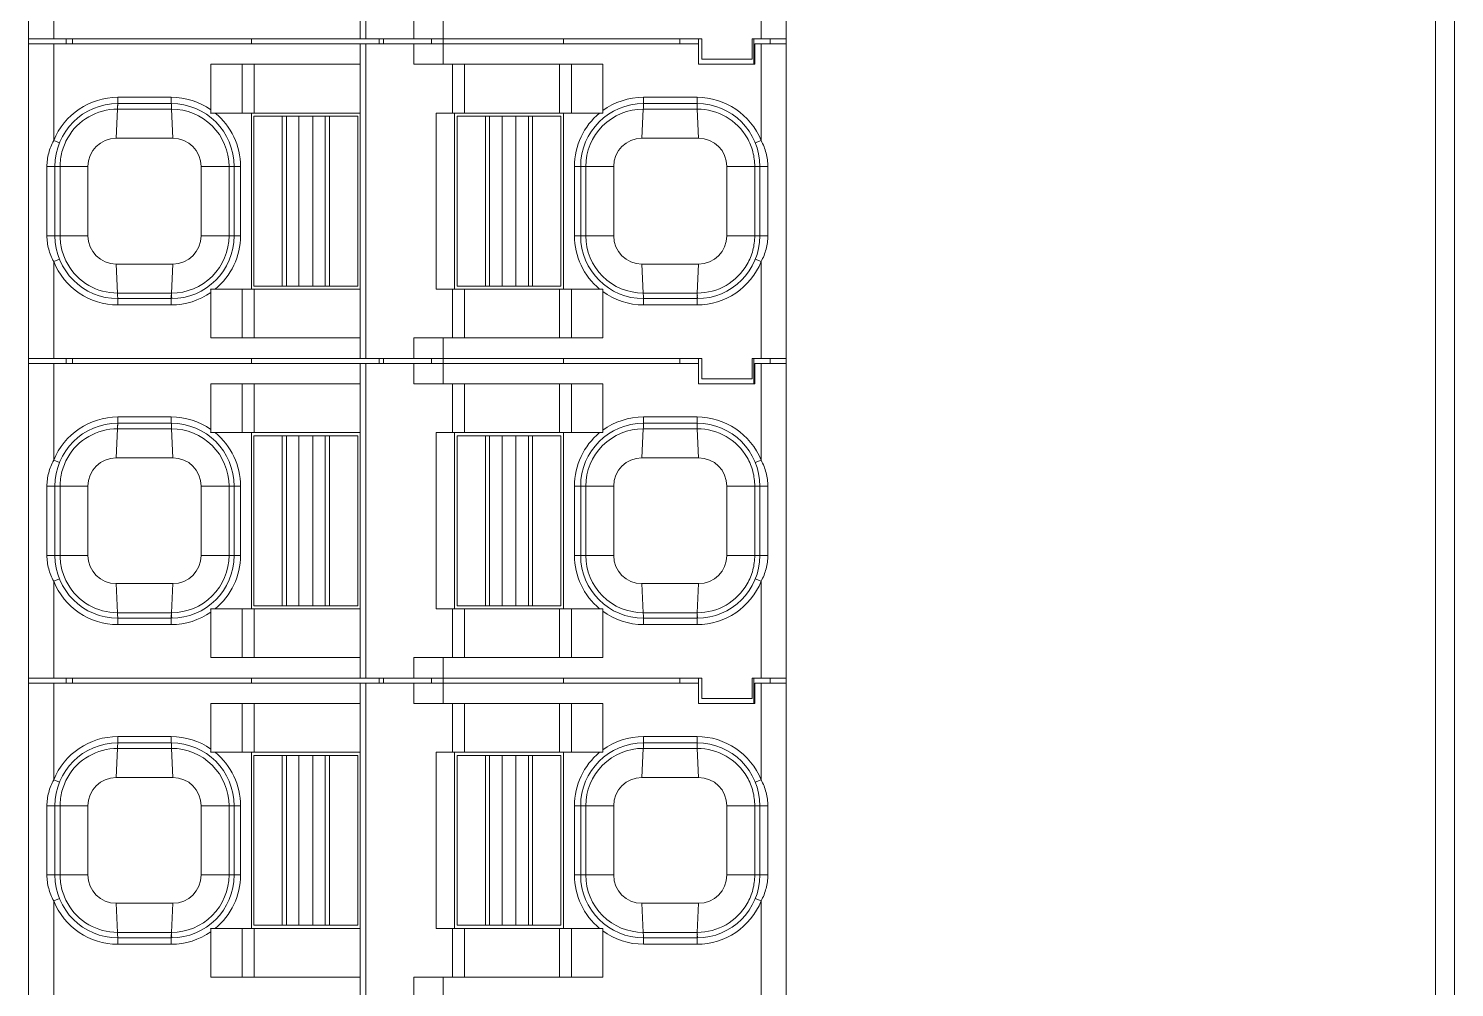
# Model space of a CAD drawing. Header units: millimetres. Extents: x 0 to 1371, y 0 to 812.
# Drawn here: x 145.52 to 168.19, y 671.57 to 686.81 of the extents above; entities that cross this region are included whole.
import ezdxf

# ---------------------------------------------------------------- set-up
doc = ezdxf.new("R2010")
doc.units = ezdxf.units.MM
doc.layers.add('7_ALL_FEATURES', color=7, linetype='Continuous')

msp = doc.modelspace()

# ---------------------------------------------------------------- linework, layer by layer
at = {"layer": '7_ALL_FEATURES', "color": 18, "linetype": 'Continuous', "lineweight": 0, "true_color": 0x000000}
for p, q in [((167.89443, 655.25739), (167.89443, 713.83414)), ((168.19443, 655.25739), (168.19443, 713.97376)), ((145.51943, 665.75017), (145.51943, 712.55017)), ((157.56943, 665.75017), (157.56943, 712.55017)), ((150.79443, 686.65017), (150.79443, 691.65017)), ((150.88489, 686.65017), (150.88489, 691.65017)), ((145.91943, 686.65017), (145.91943, 688.18834)), ((157.16943, 686.65017), (157.16943, 688.18834)), ((151.6453, 686.97517), (151.6453, 686.65017)), ((152.11514, 686.24517), (152.11514, 686.97517)), ((145.51943, 686.65017), (156.22443, 686.65017)), ((146.11943, 686.57017), (146.11943, 686.65017)), ((146.21943, 686.57017), (146.21943, 686.65017)), ((149.06443, 686.57017), (149.06443, 686.65017)), ((151.09443, 686.57017), (151.09443, 686.65017)), ((151.16679, 686.57017), (151.16679, 686.65017)), ((151.92721, 686.57017), (151.92721, 686.65017)), ((154.02443, 686.57017), (154.02443, 686.65017)), ((155.87443, 686.65017), (155.87443, 686.57017)), ((156.17443, 686.24517), (156.17443, 686.65017)), ((156.22443, 686.32517), (156.22443, 686.65017)), ((157.02443, 686.65017), (157.56943, 686.65017)), ((157.02443, 686.32517), (157.02443, 686.65017)), ((157.05443, 686.65017), (157.05443, 686.24517)), ((157.31423, 686.57017), (157.31423, 686.65017)), ((156.17443, 686.57017), (145.51943, 686.57017)), ((145.91943, 685.03199), (145.91943, 686.57017)), ((150.79443, 681.57017), (150.79443, 686.57017)), ((150.88489, 681.57017), (150.88489, 686.57017)), ((151.6453, 686.24517), (151.6453, 686.57017)), ((157.56943, 686.57017), (157.06943, 686.57017)), ((157.06943, 686.24517), (157.06943, 686.57017)), ((157.16942, 685.03201), (157.16942, 686.57017)), ((150.79443, 686.24517), (148.41943, 686.24517)), ((148.41944, 685.52179), (148.41943, 686.24517)), ((148.91748, 685.47017), (148.91748, 686.24517)), ((149.10542, 685.47017), (149.10542, 686.24517)), ((151.6453, 686.24517), (154.64943, 686.24517)), ((152.2631, 685.47017), (152.2631, 686.24517)), ((152.45104, 685.47017), (152.45104, 686.24517)), ((153.96343, 685.47017), (153.96343, 686.24517)), ((154.15137, 685.47017), (154.15137, 686.24517)), ((154.64937, 685.50757), (154.64937, 686.24517)), ((156.17443, 686.24517), (157.06943, 686.24517)), ((156.22443, 686.32517), (157.02443, 686.32517)), ((147.78943, 685.72017), (146.93943, 685.72017)), ((146.93943, 685.62017), (146.93943, 685.72017)), ((147.78943, 685.62017), (147.78943, 685.72017)), ((156.14943, 685.72017), (155.29943, 685.72017)), ((155.29943, 685.62017), (155.29943, 685.72017)), ((156.14943, 685.62017), (156.14943, 685.72017)), ((146.93543, 685.53218), (146.91443, 685.07017)), ((146.93543, 685.53218), (147.79343, 685.53218)), ((147.78943, 685.62017), (146.93943, 685.62017)), ((147.79343, 685.53218), (147.81443, 685.07017)), ((148.41568, 685.47017), (150.79443, 685.47017)), ((149.06443, 685.47022), (149.06443, 682.67011)), ((152.00347, 685.47017), (154.65122, 685.47017)), ((152.00347, 682.67017), (152.00347, 685.47017)), ((152.29443, 682.67017), (152.29443, 685.47017)), ((154.02443, 685.47017), (154.02443, 682.67017)), ((155.29543, 685.53218), (155.27443, 685.07017)), ((155.29543, 685.53218), (156.15343, 685.53218)), ((156.14943, 685.62017), (155.29943, 685.62017)), ((156.15343, 685.53218), (156.17443, 685.07017)), ((149.10443, 685.42017), (150.75443, 685.42017)), ((149.10443, 682.72017), (149.10443, 685.42017)), ((149.55357, 682.72017), (149.55357, 685.42017)), ((149.62024, 682.72017), (149.62024, 685.42017)), ((149.81948, 682.72017), (149.81948, 685.42017)), ((150.03937, 682.72017), (150.03937, 685.42017)), ((150.23861, 682.72017), (150.23861, 685.42017)), ((150.30528, 682.72017), (150.30528, 685.42017)), ((150.75443, 682.72017), (150.75443, 685.42017)), ((153.98443, 685.42017), (152.33443, 685.42017)), ((152.33443, 685.42017), (152.33443, 682.72017)), ((152.78357, 685.42017), (152.78357, 682.72017)), ((152.85024, 685.42017), (152.85024, 682.72017)), ((153.04948, 685.42017), (153.04948, 682.72017)), ((153.26937, 685.42017), (153.26937, 682.72017)), ((153.46861, 685.42017), (153.46861, 682.72017)), ((153.53528, 685.42017), (153.53528, 682.72017)), ((153.98443, 685.42017), (153.98443, 682.72017)), ((146.01215, 684.99456), (145.91943, 685.03199)), ((146.91443, 685.07017), (147.81443, 685.07017)), ((155.27443, 685.07017), (156.17443, 685.07017)), ((157.0767, 684.99456), (157.16943, 685.03199)), ((146.46443, 684.62017), (145.81276, 684.62017)), ((145.81276, 684.62017), (145.81276, 683.52017)), ((145.93943, 684.62017), (145.93943, 683.52017)), ((146.0214, 683.52017), (146.0214, 684.62017)), ((146.46443, 683.52017), (146.46443, 684.62017)), ((148.26443, 684.62017), (148.88943, 684.62017)), ((148.26443, 684.62017), (148.26443, 683.52017)), ((148.70745, 684.62017), (148.70745, 683.52017)), ((148.78943, 683.52017), (148.78943, 684.62017)), ((148.88943, 683.52017), (148.88943, 684.62017)), ((154.19943, 684.62017), (154.82443, 684.62017)), ((154.19943, 684.62017), (154.19943, 683.52017)), ((154.29943, 684.62017), (154.29943, 683.52017)), ((154.3814, 683.52017), (154.3814, 684.62017)), ((154.82443, 683.52017), (154.82443, 684.62017)), ((156.62443, 684.62017), (157.27609, 684.62017)), ((156.62443, 684.62017), (156.62443, 683.52017)), ((157.06745, 684.62017), (157.06745, 683.52017)), ((157.14943, 684.62017), (157.14943, 683.52017)), ((157.27609, 683.52017), (157.27609, 684.62017)), ((145.81276, 683.52017), (146.46443, 683.52017)), ((148.26443, 683.52017), (148.88943, 683.52017)), ((154.19943, 683.52017), (154.82443, 683.52017)), ((156.62443, 683.52017), (157.27609, 683.52017)), ((146.01215, 683.14578), (145.91943, 683.10834)), ((145.91943, 681.57017), (145.91943, 683.10834)), ((147.81443, 683.07017), (146.91443, 683.07017)), ((146.93543, 682.60816), (146.91443, 683.07017)), ((147.79303, 682.60816), (147.81443, 683.07017)), ((156.17443, 683.07017), (155.27443, 683.07017)), ((155.29543, 682.60816), (155.27443, 683.07017)), ((156.15303, 682.60816), (156.17443, 683.07017)), ((157.0767, 683.14578), (157.16943, 683.10834)), ((157.16943, 681.57017), (157.16943, 683.10834)), ((147.79303, 682.60816), (146.93543, 682.60816)), ((146.93943, 682.52017), (147.78943, 682.52017)), ((146.93943, 682.52017), (146.93943, 682.42017)), ((147.78943, 682.52017), (147.78943, 682.42017)), ((148.41568, 682.67017), (150.79443, 682.67017)), ((148.4195, 682.61847), (148.4195, 681.89517)), ((148.91748, 681.89517), (148.91748, 682.67017)), ((149.10443, 682.72017), (150.75443, 682.72017)), ((149.10542, 681.89517), (149.10542, 682.67017)), ((154.65122, 682.67017), (152.00347, 682.67017)), ((152.2631, 681.89517), (152.2631, 682.67017)), ((153.98443, 682.72017), (152.33443, 682.72017)), ((152.45104, 681.89517), (152.45104, 682.67017)), ((153.96343, 681.89517), (153.96343, 682.67017)), ((154.15137, 681.89517), (154.15137, 682.67017)), ((154.64942, 682.63285), (154.64942, 681.89517)), ((156.15303, 682.60816), (155.29543, 682.60816)), ((155.29943, 682.52017), (156.14943, 682.52017)), ((155.29943, 682.52017), (155.29943, 682.42017)), ((156.14943, 682.52017), (156.14943, 682.42017)), ((156.1573, 682.52031), (156.15743, 682.52021)), ((146.93943, 682.42017), (147.78943, 682.42017)), ((155.29943, 682.42017), (156.14943, 682.42017)), ((150.79443, 681.89517), (148.41943, 681.89517)), ((154.64942, 681.89517), (151.6453, 681.89517)), ((151.6453, 681.89517), (151.6453, 681.57017)), ((152.11514, 681.16517), (152.11514, 681.89517)), ((145.51943, 681.57017), (156.22443, 681.57017)), ((156.17443, 681.49017), (145.51943, 681.49017)), ((145.91943, 679.95199), (145.91943, 681.49017)), ((146.11943, 681.49017), (146.11943, 681.57017)), ((146.21943, 681.49017), (146.21943, 681.57017)), ((149.06443, 681.49017), (149.06443, 681.57017)), ((150.79443, 676.49017), (150.79443, 681.49017)), ((150.88489, 676.49017), (150.88489, 681.49017)), ((151.09443, 681.49017), (151.09443, 681.57017)), ((151.16679, 681.49017), (151.16679, 681.57017)), ((151.6453, 681.16517), (151.6453, 681.49017)), ((151.92721, 681.49017), (151.92721, 681.57017)), ((154.02443, 681.49017), (154.02443, 681.57017)), ((155.87443, 681.57017), (155.87443, 681.49017)), ((156.17443, 681.16517), (156.17443, 681.57017)), ((156.22443, 681.24517), (156.22443, 681.57017)), ((157.02443, 681.57017), (157.56943, 681.57017)), ((157.02443, 681.24517), (157.02443, 681.57017)), ((157.05443, 681.57017), (157.05443, 681.16517)), ((157.56943, 681.49017), (157.06943, 681.49017)), ((157.06943, 681.16517), (157.06943, 681.49017)), ((157.16942, 679.95201), (157.16942, 681.49017)), ((157.31423, 681.49017), (157.31423, 681.57017)), ((150.79443, 681.16517), (148.41943, 681.16517)), ((148.41944, 680.44179), (148.41943, 681.16517)), ((148.91748, 680.39017), (148.91748, 681.16517)), ((149.10542, 680.39017), (149.10542, 681.16517)), ((151.6453, 681.16517), (154.64943, 681.16517)), ((152.2631, 680.39017), (152.2631, 681.16517)), ((152.45104, 680.39017), (152.45104, 681.16517)), ((153.96343, 680.39017), (153.96343, 681.16517)), ((154.15137, 680.39017), (154.15137, 681.16517)), ((154.64937, 680.42757), (154.64937, 681.16517)), ((156.17443, 681.16517), (157.06943, 681.16517)), ((156.22443, 681.24517), (157.02443, 681.24517)), ((147.78943, 680.64017), (146.93943, 680.64017)), ((146.93943, 680.54017), (146.93943, 680.64017)), ((147.78943, 680.54017), (146.93943, 680.54017)), ((147.78943, 680.54017), (147.78943, 680.64017)), ((156.14943, 680.64017), (155.29943, 680.64017)), ((155.29943, 680.54017), (155.29943, 680.64017)), ((156.14943, 680.54017), (155.29943, 680.54017)), ((156.14943, 680.54017), (156.14943, 680.64017)), ((146.93543, 680.45218), (146.91443, 679.99017)), ((146.93543, 680.45218), (147.79343, 680.45218)), ((147.79343, 680.45218), (147.81443, 679.99017)), ((148.41568, 680.39017), (150.79443, 680.39017)), ((149.06443, 680.39022), (149.06443, 677.59011)), ((149.10443, 680.34017), (150.75443, 680.34017)), ((149.10443, 677.64017), (149.10443, 680.34017)), ((149.55357, 677.64017), (149.55357, 680.34017)), ((149.62024, 677.64017), (149.62024, 680.34017)), ((149.81948, 677.64017), (149.81948, 680.34017)), ((150.03937, 677.64017), (150.03937, 680.34017)), ((150.23861, 677.64017), (150.23861, 680.34017)), ((150.30528, 677.64017), (150.30528, 680.34017)), ((150.75443, 677.64017), (150.75443, 680.34017)), ((152.00347, 680.39017), (154.65122, 680.39017)), ((152.00347, 677.59017), (152.00347, 680.39017)), ((152.29443, 677.59017), (152.29443, 680.39017)), ((153.98443, 680.34017), (152.33443, 680.34017)), ((152.33443, 680.34017), (152.33443, 677.64017)), ((152.78357, 680.34017), (152.78357, 677.64017)), ((152.85024, 680.34017), (152.85024, 677.64017)), ((153.04948, 680.34017), (153.04948, 677.64017)), ((153.26937, 680.34017), (153.26937, 677.64017)), ((153.46861, 680.34017), (153.46861, 677.64017)), ((153.53528, 680.34017), (153.53528, 677.64017)), ((153.98443, 680.34017), (153.98443, 677.64017)), ((154.02443, 680.39017), (154.02443, 677.59017)), ((155.29543, 680.45218), (155.27443, 679.99017)), ((155.29543, 680.45218), (156.15343, 680.45218)), ((156.15343, 680.45218), (156.17443, 679.99017)), ((146.01215, 679.91456), (145.91943, 679.95199)), ((146.91443, 679.99017), (147.81443, 679.99017)), ((155.27443, 679.99017), (156.17443, 679.99017)), ((157.0767, 679.91456), (157.16943, 679.95199)), ((145.81276, 679.54017), (146.46443, 679.54017)), ((145.81276, 679.54017), (145.81276, 678.44017)), ((145.93943, 679.54017), (145.93943, 678.44017)), ((146.0214, 678.44017), (146.0214, 679.54017)), ((146.46443, 678.44017), (146.46443, 679.54017)), ((148.26443, 679.54017), (148.88943, 679.54017)), ((148.26443, 679.54017), (148.26443, 678.44017)), ((148.70745, 679.54017), (148.70745, 678.44017)), ((148.78943, 678.44017), (148.78943, 679.54017)), ((148.88943, 678.44017), (148.88943, 679.54017)), ((154.19943, 679.54017), (154.82443, 679.54017)), ((154.19943, 679.54017), (154.19943, 678.44017)), ((154.29943, 679.54017), (154.29943, 678.44017)), ((154.3814, 678.44017), (154.3814, 679.54017)), ((154.82443, 678.44017), (154.82443, 679.54017)), ((156.62443, 679.54017), (157.27609, 679.54017)), ((156.62443, 679.54017), (156.62443, 678.44017)), ((157.06745, 679.54017), (157.06745, 678.44017)), ((157.14943, 679.54017), (157.14943, 678.44017)), ((157.27609, 678.44017), (157.27609, 679.54017)), ((145.81276, 678.44017), (146.46443, 678.44017)), ((148.26443, 678.44017), (148.88943, 678.44017)), ((154.19943, 678.44017), (154.82443, 678.44017)), ((156.62443, 678.44017), (157.27609, 678.44017)), ((146.01215, 678.06578), (145.91943, 678.02834)), ((145.91943, 676.49017), (145.91943, 678.02834)), ((147.81443, 677.99017), (146.91443, 677.99017)), ((146.93543, 677.52816), (146.91443, 677.99017)), ((147.79303, 677.52816), (147.81443, 677.99017)), ((156.17443, 677.99017), (155.27443, 677.99017)), ((155.29543, 677.52816), (155.27443, 677.99017)), ((156.15303, 677.52816), (156.17443, 677.99017)), ((157.0767, 678.06578), (157.16943, 678.02834)), ((157.16943, 676.49017), (157.16943, 678.02834)), ((148.41568, 677.59017), (150.79443, 677.59017)), ((148.4195, 677.53847), (148.4195, 676.81517)), ((148.91748, 676.81517), (148.91748, 677.59017)), ((149.10443, 677.64017), (150.75443, 677.64017)), ((149.10542, 676.81517), (149.10542, 677.59017)), ((154.65122, 677.59017), (152.00347, 677.59017)), ((152.2631, 676.81517), (152.2631, 677.59017)), ((153.98443, 677.64017), (152.33443, 677.64017)), ((152.45104, 676.81517), (152.45104, 677.59017)), ((153.96343, 676.81517), (153.96343, 677.59017)), ((154.15137, 676.81517), (154.15137, 677.59017)), ((154.64942, 677.55285), (154.64942, 676.81517)), ((147.79303, 677.52816), (146.93543, 677.52816)), ((146.93943, 677.44017), (147.78943, 677.44017)), ((146.93943, 677.44017), (146.93943, 677.34017)), ((146.93943, 677.34017), (147.78943, 677.34017)), ((147.78943, 677.44017), (147.78943, 677.34017)), ((156.15303, 677.52816), (155.29543, 677.52816)), ((155.29943, 677.44017), (156.14943, 677.44017)), ((155.29943, 677.44017), (155.29943, 677.34017)), ((155.29943, 677.34017), (156.14943, 677.34017)), ((156.14943, 677.44017), (156.14943, 677.34017)), ((156.1573, 677.44031), (156.15743, 677.44021)), ((150.79443, 676.81517), (148.41943, 676.81517)), ((154.64942, 676.81517), (151.6453, 676.81517)), ((151.6453, 676.81517), (151.6453, 676.49017)), ((152.11514, 676.08517), (152.11514, 676.81517)), ((145.51943, 676.49017), (156.22443, 676.49017)), ((156.17443, 676.41017), (145.51943, 676.41017)), ((145.91943, 674.87199), (145.91943, 676.41017)), ((146.11943, 676.41017), (146.11943, 676.49017)), ((146.21943, 676.41017), (146.21943, 676.49017)), ((149.06443, 676.41017), (149.06443, 676.49017)), ((150.79443, 671.41017), (150.79443, 676.41017)), ((150.88489, 671.41017), (150.88489, 676.41017)), ((151.09443, 676.41017), (151.09443, 676.49017)), ((151.16679, 676.41017), (151.16679, 676.49017)), ((151.6453, 676.08517), (151.6453, 676.41017)), ((151.92721, 676.41017), (151.92721, 676.49017)), ((154.02443, 676.41017), (154.02443, 676.49017)), ((155.87443, 676.49017), (155.87443, 676.41017)), ((156.17443, 676.08517), (156.17443, 676.49017)), ((156.22443, 676.16517), (156.22443, 676.49017)), ((157.02443, 676.49017), (157.56943, 676.49017)), ((157.02443, 676.16517), (157.02443, 676.49017)), ((157.05443, 676.49017), (157.05443, 676.08517)), ((157.56943, 676.41017), (157.06943, 676.41017)), ((157.06943, 676.08517), (157.06943, 676.41017)), ((157.16942, 674.87201), (157.16942, 676.41017)), ((157.31423, 676.41017), (157.31423, 676.49017)), ((150.79443, 676.08517), (148.41943, 676.08517)), ((148.41944, 675.36179), (148.41943, 676.08517)), ((148.91748, 675.31017), (148.91748, 676.08517)), ((149.10542, 675.31017), (149.10542, 676.08517)), ((151.6453, 676.08517), (154.64943, 676.08517)), ((152.2631, 675.31017), (152.2631, 676.08517)), ((152.45104, 675.31017), (152.45104, 676.08517)), ((153.96343, 675.31017), (153.96343, 676.08517)), ((154.15137, 675.31017), (154.15137, 676.08517)), ((154.64937, 675.34757), (154.64937, 676.08517)), ((156.17443, 676.08517), (157.06943, 676.08517)), ((156.22443, 676.16517), (157.02443, 676.16517)), ((147.78943, 675.56017), (146.93943, 675.56017)), ((146.93943, 675.46017), (146.93943, 675.56017)), ((147.78943, 675.46017), (147.78943, 675.56017)), ((156.14943, 675.56017), (155.29943, 675.56017)), ((155.29943, 675.46017), (155.29943, 675.56017)), ((156.14943, 675.46017), (156.14943, 675.56017)), ((146.93543, 675.37218), (146.91443, 674.91017)), ((146.93543, 675.37218), (147.79343, 675.37218)), ((147.78943, 675.46017), (146.93943, 675.46017)), ((147.79343, 675.37218), (147.81443, 674.91017)), ((148.41568, 675.31017), (150.79443, 675.31017)), ((149.06443, 675.31022), (149.06443, 672.51011)), ((152.00347, 675.31017), (154.65122, 675.31017)), ((152.00347, 672.51017), (152.00347, 675.31017)), ((152.29443, 672.51017), (152.29443, 675.31017)), ((154.02443, 675.31017), (154.02443, 672.51017)), ((155.29543, 675.37218), (155.27443, 674.91017)), ((155.29543, 675.37218), (156.15343, 675.37218)), ((156.14943, 675.46017), (155.29943, 675.46017)), ((156.15343, 675.37218), (156.17443, 674.91017)), ((149.10443, 675.26017), (150.75443, 675.26017)), ((149.10443, 672.56017), (149.10443, 675.26017)), ((149.55357, 672.56017), (149.55357, 675.26017)), ((149.62024, 672.56017), (149.62024, 675.26017)), ((149.81948, 672.56017), (149.81948, 675.26017)), ((150.03937, 672.56017), (150.03937, 675.26017)), ((150.23861, 672.56017), (150.23861, 675.26017)), ((150.30528, 672.56017), (150.30528, 675.26017)), ((150.75443, 672.56017), (150.75443, 675.26017)), ((153.98443, 675.26017), (152.33443, 675.26017)), ((152.33443, 675.26017), (152.33443, 672.56017)), ((152.78357, 675.26017), (152.78357, 672.56017)), ((152.85024, 675.26017), (152.85024, 672.56017)), ((153.04948, 675.26017), (153.04948, 672.56017)), ((153.26937, 675.26017), (153.26937, 672.56017)), ((153.46861, 675.26017), (153.46861, 672.56017)), ((153.53528, 675.26017), (153.53528, 672.56017)), ((153.98443, 675.26017), (153.98443, 672.56017)), ((146.01215, 674.83456), (145.91943, 674.87199)), ((146.91443, 674.91017), (147.81443, 674.91017)), ((155.27443, 674.91017), (156.17443, 674.91017)), ((157.0767, 674.83456), (157.16943, 674.87199)), ((145.81276, 674.46017), (146.46443, 674.46017)), ((145.81276, 674.46017), (145.81276, 673.36017)), ((145.93943, 674.46017), (145.93943, 673.36017)), ((146.0214, 673.36017), (146.0214, 674.46017)), ((146.46443, 673.36017), (146.46443, 674.46017)), ((148.26443, 674.46017), (148.88943, 674.46017)), ((148.26443, 674.46017), (148.26443, 673.36017)), ((148.70745, 674.46017), (148.70745, 673.36017)), ((148.78943, 673.36017), (148.78943, 674.46017)), ((148.88943, 673.36017), (148.88943, 674.46017)), ((154.19943, 674.46017), (154.82443, 674.46017)), ((154.19943, 674.46017), (154.19943, 673.36017)), ((154.29943, 674.46017), (154.29943, 673.36017)), ((154.3814, 673.36017), (154.3814, 674.46017)), ((154.82443, 673.36017), (154.82443, 674.46017)), ((156.62443, 674.46017), (157.27609, 674.46017)), ((156.62443, 674.46017), (156.62443, 673.36017)), ((157.06745, 674.46017), (157.06745, 673.36017)), ((157.14943, 674.46017), (157.14943, 673.36017)), ((157.27609, 673.36017), (157.27609, 674.46017)), ((145.81276, 673.36017), (146.46443, 673.36017)), ((148.26443, 673.36017), (148.88943, 673.36017)), ((154.19943, 673.36017), (154.82443, 673.36017)), ((156.62443, 673.36017), (157.27609, 673.36017)), ((146.01215, 672.98578), (145.91943, 672.94834)), ((145.91943, 671.41017), (145.91943, 672.94834)), ((147.81443, 672.91017), (146.91443, 672.91017)), ((146.93543, 672.44816), (146.91443, 672.91017)), ((147.79303, 672.44816), (147.81443, 672.91017)), ((156.17443, 672.91017), (155.27443, 672.91017)), ((155.29543, 672.44816), (155.27443, 672.91017)), ((156.15303, 672.44816), (156.17443, 672.91017)), ((157.0767, 672.98578), (157.16943, 672.94834)), ((157.16943, 671.41017), (157.16943, 672.94834)), ((149.10443, 672.56017), (150.75443, 672.56017)), ((153.98443, 672.56017), (152.33443, 672.56017)), ((147.79303, 672.44816), (146.93543, 672.44816)), ((146.93943, 672.36017), (147.78943, 672.36017)), ((146.93943, 672.36017), (146.93943, 672.26017)), ((147.78943, 672.36017), (147.78943, 672.26017)), ((148.41568, 672.51017), (150.79443, 672.51017)), ((148.4195, 672.45847), (148.4195, 671.73517)), ((148.91748, 671.73517), (148.91748, 672.51017)), ((149.10542, 671.73517), (149.10542, 672.51017)), ((154.65122, 672.51017), (152.00347, 672.51017)), ((152.2631, 671.73517), (152.2631, 672.51017)), ((152.45104, 671.73517), (152.45104, 672.51017)), ((153.96343, 671.73517), (153.96343, 672.51017)), ((154.15137, 671.73517), (154.15137, 672.51017)), ((154.64942, 672.47285), (154.64942, 671.73517)), ((156.15303, 672.44816), (155.29543, 672.44816)), ((155.29943, 672.36017), (156.14943, 672.36017)), ((155.29943, 672.36017), (155.29943, 672.26017)), ((156.14943, 672.36017), (156.14943, 672.26017)), ((156.1573, 672.36031), (156.15743, 672.36021)), ((146.93943, 672.26017), (147.78943, 672.26017)), ((155.29943, 672.26017), (156.14943, 672.26017)), ((150.79443, 671.73517), (148.41943, 671.73517)), ((154.64942, 671.73517), (151.6453, 671.73517)), ((151.6453, 671.73517), (151.6453, 671.41017)), ((152.11514, 671.00517), (152.11514, 671.73517))]:
    msp.add_line(p, q, dxfattribs=at)
for centre, radius, start, end in [((146.93943, 684.62017), 1.09999, 90, 158.013597), ((147.78943, 684.62017), 1.1, 55.055396, 90), ((155.29943, 684.62017), 1.1, 90, 126.224453), ((156.14943, 684.62017), 1.09999, 21.987022, 90), ((146.93943, 684.62017), 1, 90, 180), ((146.93357, 684.61993), 0.91224, 89.883472, 150.174956), ((147.78943, 684.62017), 1, 0, 90), ((147.79545, 684.62018), 0.91199, 359.999107, 90.127056), ((147.78943, 684.62017), 1.09999, 0, 50.603698), ((155.29943, 684.62017), 1.09999, 129.397312, 180), ((155.29943, 684.62017), 1, 90, 180), ((155.2934, 684.62019), 0.91199, 89.872468, 180.001328), ((156.14943, 684.62017), 1, 0, 90), ((156.15528, 684.61996), 0.91222, 29.818609, 90.116631), ((146.93403, 684.62014), 0.91254, 150.200932, 165.27032), ((146.91443, 684.62017), 0.45, 90, 180), ((147.81443, 684.62017), 0.45, 0, 90), ((155.27443, 684.62017), 0.45, 90, 180), ((156.17443, 684.62017), 0.45, 0, 90), ((156.15483, 684.62007), 0.91255, 14.730906, 29.798046), ((146.94046, 684.619), 0.91905, 165.302987, 179.92685), ((156.14881, 684.61909), 0.91862, 0.067253, 14.694668), ((146.93943, 683.52017), 1, 180, 270), ((146.94004, 683.52125), 0.91862, 180.067254, 194.694668), ((146.91443, 683.52017), 0.45, 180, 270), ((147.78943, 683.52017), 1, 270, 0), ((147.79546, 683.52015), 0.91198, 269.846783, 0.001231), ((147.81443, 683.52017), 0.45, 270, 360), ((147.78943, 683.52017), 1.09999, 309.396277, 360), ((155.29943, 683.52017), 1.09999, 180, 230.602644), ((155.29943, 683.52017), 1, 180, 270), ((155.2934, 683.52015), 0.91199, 179.999083, 270.127081), ((155.27443, 683.52017), 0.45, 180, 270), ((156.14943, 683.52017), 1, 270, 0), ((156.17443, 683.52017), 0.45, 270, 360), ((156.14906, 683.52122), 0.91839, 345.297132, 359.934454), ((146.93402, 683.52027), 0.91255, 194.730906, 209.798047), ((156.15481, 683.5203), 0.91259, 330.190944, 345.261191), ((146.93943, 683.52017), 1.09999, 201.986403, 270), ((146.93357, 683.52038), 0.91222, 209.818609, 270.11663), ((156.14943, 683.52017), 1.09999, 270, 338.013597), ((156.15536, 683.52027), 0.9121, 269.853649, 330.175585), ((147.78943, 683.52017), 1.1, 270, 304.94428), ((155.29943, 683.52017), 1.1, 233.775266, 270), ((146.93943, 679.54017), 1.09999, 90, 158.013597), ((146.93943, 679.54017), 1, 90, 180), ((147.78943, 679.54017), 1.1, 55.055396, 90), ((147.78943, 679.54017), 1, 0, 90), ((155.29943, 679.54017), 1, 90, 180), ((155.29943, 679.54017), 1.1, 90, 126.224453), ((156.14943, 679.54017), 1.09999, 21.987022, 90), ((156.14943, 679.54017), 1, 0, 90), ((146.93357, 679.53993), 0.91224, 89.883472, 150.174956), ((147.79545, 679.54018), 0.91199, 359.999107, 90.127056), ((147.78943, 679.54017), 1.09999, 0, 50.603698), ((155.29943, 679.54017), 1.09999, 129.397312, 180), ((155.2934, 679.54019), 0.91199, 89.872468, 180.001328), ((156.15528, 679.53996), 0.91222, 29.818609, 90.116631), ((146.93403, 679.54014), 0.91254, 150.200932, 165.27032), ((146.91443, 679.54017), 0.45, 90, 180), ((147.81443, 679.54017), 0.45, 0, 90), ((155.27443, 679.54017), 0.45, 90, 180), ((156.17443, 679.54017), 0.45, 0, 90), ((156.15483, 679.54007), 0.91255, 14.730906, 29.798046), ((146.94046, 679.539), 0.91905, 165.302987, 179.92685), ((156.14881, 679.53909), 0.91862, 0.067253, 14.694668), ((146.93943, 678.44017), 1, 180, 270), ((146.94004, 678.44125), 0.91862, 180.067254, 194.694668), ((146.91443, 678.44017), 0.45, 180, 270), ((147.78943, 678.44017), 1, 270, 0), ((147.79546, 678.44015), 0.91198, 269.846783, 0.001231), ((147.81443, 678.44017), 0.45, 270, 360), ((147.78943, 678.44017), 1.09999, 309.396277, 360), ((155.29943, 678.44017), 1.09999, 180, 230.602644), ((155.29943, 678.44017), 1, 180, 270), ((155.2934, 678.44015), 0.91199, 179.999083, 270.127081), ((155.27443, 678.44017), 0.45, 180, 270), ((156.14943, 678.44017), 1, 270, 0), ((156.17443, 678.44017), 0.45, 270, 360), ((156.14906, 678.44122), 0.91839, 345.297132, 359.934454), ((146.93943, 678.44017), 1.09999, 201.986403, 270), ((146.93402, 678.44027), 0.91255, 194.730906, 209.798047), ((146.93357, 678.44038), 0.91222, 209.818609, 270.11663), ((156.14943, 678.44017), 1.09999, 270, 338.013597), ((156.15536, 678.44027), 0.9121, 269.853649, 330.175585), ((156.15481, 678.4403), 0.91259, 330.190944, 345.261191), ((147.78943, 678.44017), 1.1, 270, 304.94428), ((155.29943, 678.44017), 1.1, 233.775266, 270), ((146.93943, 674.46017), 1.09999, 90, 158.013597), ((147.78943, 674.46017), 1.1, 55.055396, 90), ((155.29943, 674.46017), 1.1, 90, 126.224453), ((156.14943, 674.46017), 1.09999, 21.987022, 90), ((146.93943, 674.46017), 1, 90, 180), ((146.93357, 674.45993), 0.91224, 89.883472, 150.174956), ((147.78943, 674.46017), 1, 0, 90), ((147.79545, 674.46018), 0.91199, 359.999107, 90.127056), ((147.78943, 674.46017), 1.09999, 0, 50.603698), ((155.29943, 674.46017), 1.09999, 129.397312, 180), ((155.29943, 674.46017), 1, 90, 180), ((155.2934, 674.46019), 0.91199, 89.872468, 180.001328), ((156.14943, 674.46017), 1, 0, 90), ((156.15528, 674.45996), 0.91222, 29.818609, 90.116631), ((146.93403, 674.46014), 0.91254, 150.200932, 165.27032), ((146.91443, 674.46017), 0.45, 90, 180), ((147.81443, 674.46017), 0.45, 0, 90), ((155.27443, 674.46017), 0.45, 90, 180), ((156.17443, 674.46017), 0.45, 0, 90), ((156.15483, 674.46007), 0.91255, 14.730906, 29.798046), ((146.94046, 674.459), 0.91905, 165.302987, 179.92685), ((156.14881, 674.45909), 0.91862, 0.067253, 14.694668), ((146.93943, 673.36017), 1, 180, 270), ((146.94004, 673.36125), 0.91862, 180.067254, 194.694668), ((146.91443, 673.36017), 0.45, 180, 270), ((147.78943, 673.36017), 1, 270, 0), ((147.79546, 673.36015), 0.91198, 269.846783, 0.001231), ((147.81443, 673.36017), 0.45, 270, 0), ((147.78943, 673.36017), 1.09999, 309.396277, 360), ((155.29943, 673.36017), 1.09999, 180, 230.602644), ((155.29943, 673.36017), 1, 180, 270), ((155.2934, 673.36015), 0.91199, 179.999083, 270.127081), ((155.27443, 673.36017), 0.45, 180, 270), ((156.14943, 673.36017), 1, 270, 0), ((156.17443, 673.36017), 0.45, 270, 360), ((156.14906, 673.36122), 0.91839, 345.297132, 359.934454), ((146.93402, 673.36027), 0.91255, 194.730906, 209.798047), ((156.15481, 673.3603), 0.91259, 330.190944, 345.261191), ((146.93943, 673.36017), 1.09999, 201.986403, 270), ((146.93357, 673.36038), 0.91222, 209.818609, 270.11663), ((156.14943, 673.36017), 1.09999, 270, 338.013597), ((156.15536, 673.36027), 0.9121, 269.853649, 330.175585), ((147.78943, 673.36017), 1.1, 270, 304.94428), ((155.29943, 673.36017), 1.1, 233.775266, 270)]:
    msp.add_arc(centre, radius, start, end, dxfattribs=at)
for points, knots in [([(146.93543, 685.53218), (146.93582, 685.54479), (146.93623, 685.56247), (146.93687, 685.58426), (146.93731, 685.59684), (146.93793, 685.60638), (146.93817, 685.61396), (146.93906, 685.61724), (146.93893, 685.62017), (146.93943, 685.62017)], [0, 0, 0, 0, 0.42920192, 0.60118891, 0.74319108, 0.85453344, 0.93460535, 0.98305365, 1, 1, 1, 1]), ([(147.79343, 685.53218), (147.7932, 685.54479), (147.7927, 685.56654), (147.79198, 685.59187), (147.79113, 685.6064), (147.79079, 685.61394), (147.79002, 685.6173), (147.78994, 685.62017), (147.78943, 685.62017)], [0, 0, 0, 0, 0.42897281, 0.74281276, 0.85410319, 0.93415046, 0.9826458, 1, 1, 1, 1]), ([(148.41944, 685.52179), (148.41944, 685.50868), (148.41863, 685.49139), (148.41634, 685.47427), (148.41568, 685.47017)], [0, 0, 0, 0, 0.75929453, 1, 1, 1, 1]), ([(155.29543, 685.53218), (155.29582, 685.54479), (155.29623, 685.56247), (155.29687, 685.58426), (155.29731, 685.59684), (155.29793, 685.60638), (155.29817, 685.61396), (155.29906, 685.61724), (155.29893, 685.62017), (155.29943, 685.62017)], [0, 0, 0, 0, 0.42920193, 0.60118891, 0.74319108, 0.85453345, 0.93460536, 0.98305366, 1, 1, 1, 1]), ([(156.15343, 685.53218), (156.1532, 685.54479), (156.1527, 685.56654), (156.15198, 685.59187), (156.15113, 685.6064), (156.15079, 685.61394), (156.15002, 685.6173), (156.14994, 685.62017), (156.14943, 685.62017)], [0, 0, 0, 0, 0.42897281, 0.74281276, 0.85410319, 0.93415046, 0.9826458, 1, 1, 1, 1]), ([(145.91943, 685.03199), (145.88555, 684.96907), (145.83167, 684.83511), (145.81276, 684.69161), (145.81276, 684.62017)], [0, 0, 0, 0, 0.50004439, 1, 1, 1, 1]), ([(157.27609, 684.62017), (157.27609, 684.69162), (157.25718, 684.83512), (157.20329, 684.96909), (157.16942, 685.03201)], [0, 0, 0, 0, 0.49995567, 1, 1, 1, 1]), ([(145.81276, 683.52017), (145.81276, 683.44872), (145.83167, 683.30523), (145.88555, 683.17126), (145.91943, 683.10834)], [0, 0, 0, 0, 0.4999558, 1, 1, 1, 1]), ([(157.16943, 683.10834), (157.2033, 683.17126), (157.25718, 683.30523), (157.27609, 683.44872), (157.27609, 683.52017)], [0, 0, 0, 0, 0.50004449, 1, 1, 1, 1]), ([(146.93542, 682.60816), (146.93566, 682.59555), (146.93615, 682.57379), (146.93687, 682.54847), (146.93772, 682.53394), (146.93806, 682.5264), (146.93883, 682.52304), (146.93892, 682.52017), (146.93943, 682.52017)], [0, 0, 0, 0, 0.42897284, 0.74281277, 0.8541032, 0.93415046, 0.9826458, 1, 1, 1, 1]), ([(147.78943, 682.52017), (147.78895, 682.52016), (147.79016, 682.52322), (147.78914, 682.52633), (147.7899, 682.534), (147.78974, 682.54351), (147.78984, 682.55611), (147.79011, 682.57792), (147.79165, 682.59559), (147.79303, 682.60816)], [0, 0, 0, 0, 0.01610803, 0.06429619, 0.14430555, 0.25564457, 0.39768273, 0.56964062, 1, 1, 1, 1]), ([(147.79303, 682.60816), (147.79477, 682.59567), (147.79466, 682.57381), (147.79464, 682.54846), (147.79603, 682.53399), (147.79633, 682.52641), (147.79714, 682.52315), (147.79693, 682.5202), (147.79743, 682.52021)], [0, 0, 0, 0, 0.42931041, 0.7433132, 0.85477965, 0.93486648, 0.98321314, 1, 1, 1, 1]), ([(148.41568, 682.67017), (148.41634, 682.66606), (148.41863, 682.64891), (148.41944, 682.63158), (148.41944, 682.61844)], [0, 0, 0, 0, 0.24070298, 1, 1, 1, 1]), ([(155.29542, 682.60816), (155.29566, 682.59555), (155.29615, 682.57379), (155.29687, 682.54847), (155.29772, 682.53394), (155.29806, 682.5264), (155.29883, 682.52304), (155.29892, 682.52017), (155.29943, 682.52017)], [0, 0, 0, 0, 0.42897284, 0.74281277, 0.8541032, 0.93415046, 0.9826458, 1, 1, 1, 1]), ([(156.14943, 682.52017), (156.14895, 682.52016), (156.15016, 682.52322), (156.14914, 682.52633), (156.1499, 682.534), (156.14974, 682.54351), (156.14984, 682.55611), (156.15011, 682.57792), (156.15165, 682.59559), (156.15303, 682.60816)], [0, 0, 0, 0, 0.01610803, 0.06429619, 0.14430555, 0.25564457, 0.39768273, 0.56964062, 1, 1, 1, 1]), ([(156.15303, 682.60816), (156.15472, 682.59603), (156.15491, 682.57469), (156.15418, 682.54735), (156.15707, 682.53085), (156.15615, 682.52226), (156.1573, 682.52031)], [0, 0, 0, 0, 0.41741264, 0.72721395, 0.92278675, 1, 1, 1, 1]), ([(146.93543, 680.45218), (146.93582, 680.46479), (146.93623, 680.48247), (146.93687, 680.50426), (146.93731, 680.51684), (146.93793, 680.52638), (146.93817, 680.53396), (146.93906, 680.53724), (146.93893, 680.54017), (146.93943, 680.54017)], [0, 0, 0, 0, 0.42920192, 0.60118891, 0.74319108, 0.85453344, 0.93460535, 0.98305365, 1, 1, 1, 1]), ([(147.79343, 680.45218), (147.7932, 680.46479), (147.7927, 680.48654), (147.79198, 680.51187), (147.79113, 680.5264), (147.79079, 680.53394), (147.79002, 680.5373), (147.78994, 680.54017), (147.78943, 680.54017)], [0, 0, 0, 0, 0.42897281, 0.74281276, 0.85410319, 0.93415046, 0.9826458, 1, 1, 1, 1]), ([(155.29543, 680.45218), (155.29582, 680.46479), (155.29623, 680.48247), (155.29687, 680.50426), (155.29731, 680.51684), (155.29793, 680.52638), (155.29817, 680.53396), (155.29906, 680.53724), (155.29893, 680.54017), (155.29943, 680.54017)], [0, 0, 0, 0, 0.42920193, 0.60118891, 0.74319108, 0.85453345, 0.93460536, 0.98305366, 1, 1, 1, 1]), ([(156.15343, 680.45218), (156.1532, 680.46479), (156.1527, 680.48654), (156.15198, 680.51187), (156.15113, 680.5264), (156.15079, 680.53394), (156.15002, 680.5373), (156.14994, 680.54017), (156.14943, 680.54017)], [0, 0, 0, 0, 0.42897281, 0.74281276, 0.85410319, 0.93415046, 0.9826458, 1, 1, 1, 1]), ([(148.41944, 680.44179), (148.41944, 680.42868), (148.41863, 680.41139), (148.41634, 680.39427), (148.41568, 680.39017)], [0, 0, 0, 0, 0.75929453, 1, 1, 1, 1]), ([(145.91943, 679.95199), (145.88555, 679.88907), (145.83167, 679.75511), (145.81276, 679.61161), (145.81276, 679.54017)], [0, 0, 0, 0, 0.50004439, 1, 1, 1, 1]), ([(157.27609, 679.54017), (157.27609, 679.61162), (157.25718, 679.75512), (157.20329, 679.88909), (157.16942, 679.95201)], [0, 0, 0, 0, 0.49995567, 1, 1, 1, 1]), ([(145.81276, 678.44017), (145.81276, 678.36872), (145.83167, 678.22523), (145.88555, 678.09126), (145.91943, 678.02834)], [0, 0, 0, 0, 0.4999558, 1, 1, 1, 1]), ([(157.16943, 678.02834), (157.2033, 678.09126), (157.25718, 678.22523), (157.27609, 678.36872), (157.27609, 678.44017)], [0, 0, 0, 0, 0.50004449, 1, 1, 1, 1]), ([(148.41568, 677.59017), (148.41634, 677.58606), (148.41863, 677.56891), (148.41944, 677.55158), (148.41944, 677.53844)], [0, 0, 0, 0, 0.24070298, 1, 1, 1, 1]), ([(146.93542, 677.52816), (146.93566, 677.51555), (146.93615, 677.49379), (146.93687, 677.46847), (146.93772, 677.45394), (146.93806, 677.4464), (146.93883, 677.44304), (146.93892, 677.44017), (146.93943, 677.44017)], [0, 0, 0, 0, 0.42897284, 0.74281277, 0.8541032, 0.93415046, 0.9826458, 1, 1, 1, 1]), ([(147.78943, 677.44017), (147.78895, 677.44016), (147.79016, 677.44322), (147.78914, 677.44633), (147.7899, 677.454), (147.78974, 677.46351), (147.78984, 677.47611), (147.79011, 677.49792), (147.79165, 677.51559), (147.79303, 677.52816)], [0, 0, 0, 0, 0.01610803, 0.06429619, 0.14430555, 0.25564457, 0.39768273, 0.56964062, 1, 1, 1, 1]), ([(147.79303, 677.52816), (147.79477, 677.51567), (147.79466, 677.49381), (147.79464, 677.46846), (147.79603, 677.45399), (147.79633, 677.44641), (147.79714, 677.44315), (147.79693, 677.4402), (147.79743, 677.44021)], [0, 0, 0, 0, 0.42931041, 0.7433132, 0.85477965, 0.93486648, 0.98321314, 1, 1, 1, 1]), ([(155.29542, 677.52816), (155.29566, 677.51555), (155.29615, 677.49379), (155.29687, 677.46847), (155.29772, 677.45394), (155.29806, 677.4464), (155.29883, 677.44304), (155.29892, 677.44017), (155.29943, 677.44017)], [0, 0, 0, 0, 0.42897284, 0.74281277, 0.8541032, 0.93415046, 0.9826458, 1, 1, 1, 1]), ([(156.14943, 677.44017), (156.14895, 677.44016), (156.15016, 677.44322), (156.14914, 677.44633), (156.1499, 677.454), (156.14974, 677.46351), (156.14984, 677.47611), (156.15011, 677.49792), (156.15165, 677.51559), (156.15303, 677.52816)], [0, 0, 0, 0, 0.01610803, 0.06429619, 0.14430555, 0.25564457, 0.39768273, 0.56964062, 1, 1, 1, 1]), ([(156.15303, 677.52816), (156.15472, 677.51603), (156.15491, 677.49469), (156.15418, 677.46735), (156.15707, 677.45085), (156.15615, 677.44226), (156.1573, 677.44031)], [0, 0, 0, 0, 0.41741264, 0.72721395, 0.92278675, 1, 1, 1, 1]), ([(146.93543, 675.37218), (146.93582, 675.38479), (146.93623, 675.40247), (146.93687, 675.42426), (146.93731, 675.43684), (146.93793, 675.44638), (146.93817, 675.45396), (146.93906, 675.45724), (146.93893, 675.46017), (146.93943, 675.46017)], [0, 0, 0, 0, 0.42920192, 0.60118891, 0.74319108, 0.85453344, 0.93460535, 0.98305365, 1, 1, 1, 1]), ([(147.79343, 675.37218), (147.7932, 675.38479), (147.7927, 675.40654), (147.79198, 675.43187), (147.79113, 675.4464), (147.79079, 675.45394), (147.79002, 675.4573), (147.78994, 675.46017), (147.78943, 675.46017)], [0, 0, 0, 0, 0.42897281, 0.74281276, 0.85410319, 0.93415046, 0.9826458, 1, 1, 1, 1]), ([(148.41944, 675.36179), (148.41944, 675.34868), (148.41863, 675.33139), (148.41634, 675.31427), (148.41568, 675.31017)], [0, 0, 0, 0, 0.75929453, 1, 1, 1, 1]), ([(155.29543, 675.37218), (155.29582, 675.38479), (155.29623, 675.40247), (155.29687, 675.42426), (155.29731, 675.43684), (155.29793, 675.44638), (155.29817, 675.45396), (155.29906, 675.45724), (155.29893, 675.46017), (155.29943, 675.46017)], [0, 0, 0, 0, 0.42920193, 0.60118891, 0.74319108, 0.85453345, 0.93460536, 0.98305366, 1, 1, 1, 1]), ([(156.15343, 675.37218), (156.1532, 675.38479), (156.1527, 675.40654), (156.15198, 675.43187), (156.15113, 675.4464), (156.15079, 675.45394), (156.15002, 675.4573), (156.14994, 675.46017), (156.14943, 675.46017)], [0, 0, 0, 0, 0.42897281, 0.74281276, 0.85410319, 0.93415046, 0.9826458, 1, 1, 1, 1]), ([(145.91943, 674.87199), (145.88555, 674.80907), (145.83167, 674.67511), (145.81276, 674.53161), (145.81276, 674.46017)], [0, 0, 0, 0, 0.50004439, 1, 1, 1, 1]), ([(157.27609, 674.46017), (157.27609, 674.53162), (157.25718, 674.67512), (157.20329, 674.80909), (157.16942, 674.87201)], [0, 0, 0, 0, 0.49995567, 1, 1, 1, 1]), ([(145.81276, 673.36017), (145.81276, 673.28872), (145.83167, 673.14523), (145.88555, 673.01126), (145.91943, 672.94834)], [0, 0, 0, 0, 0.4999558, 1, 1, 1, 1]), ([(157.16943, 672.94834), (157.2033, 673.01126), (157.25718, 673.14523), (157.27609, 673.28872), (157.27609, 673.36017)], [0, 0, 0, 0, 0.50004449, 1, 1, 1, 1]), ([(146.93542, 672.44816), (146.93566, 672.43555), (146.93615, 672.41379), (146.93687, 672.38847), (146.93772, 672.37394), (146.93806, 672.3664), (146.93883, 672.36304), (146.93892, 672.36017), (146.93943, 672.36017)], [0, 0, 0, 0, 0.42897284, 0.74281277, 0.8541032, 0.93415046, 0.9826458, 1, 1, 1, 1]), ([(147.78943, 672.36017), (147.78895, 672.36016), (147.79016, 672.36322), (147.78914, 672.36633), (147.7899, 672.374), (147.78974, 672.38351), (147.78984, 672.39611), (147.79011, 672.41792), (147.79165, 672.43559), (147.79303, 672.44816)], [0, 0, 0, 0, 0.01610803, 0.06429619, 0.14430555, 0.25564457, 0.39768273, 0.56964062, 1, 1, 1, 1]), ([(147.79303, 672.44816), (147.79477, 672.43567), (147.79466, 672.41381), (147.79464, 672.38846), (147.79603, 672.37399), (147.79633, 672.36641), (147.79714, 672.36315), (147.79693, 672.3602), (147.79743, 672.36021)], [0, 0, 0, 0, 0.42931041, 0.7433132, 0.85477965, 0.93486648, 0.98321314, 1, 1, 1, 1]), ([(148.41568, 672.51017), (148.41634, 672.50606), (148.41863, 672.48891), (148.41944, 672.47158), (148.41944, 672.45844)], [0, 0, 0, 0, 0.24070298, 1, 1, 1, 1]), ([(155.29542, 672.44816), (155.29566, 672.43555), (155.29615, 672.41379), (155.29687, 672.38847), (155.29772, 672.37394), (155.29806, 672.3664), (155.29883, 672.36304), (155.29892, 672.36017), (155.29943, 672.36017)], [0, 0, 0, 0, 0.42897284, 0.74281277, 0.8541032, 0.93415046, 0.9826458, 1, 1, 1, 1]), ([(156.14943, 672.36017), (156.14895, 672.36016), (156.15016, 672.36322), (156.14914, 672.36633), (156.1499, 672.374), (156.14974, 672.38351), (156.14984, 672.39611), (156.15011, 672.41792), (156.15165, 672.43559), (156.15303, 672.44816)], [0, 0, 0, 0, 0.01610803, 0.06429619, 0.14430555, 0.25564457, 0.39768273, 0.56964062, 1, 1, 1, 1]), ([(156.15303, 672.44816), (156.15472, 672.43603), (156.15491, 672.41469), (156.15418, 672.38735), (156.15707, 672.37085), (156.15615, 672.36226), (156.1573, 672.36031)], [0, 0, 0, 0, 0.41741264, 0.72721395, 0.92278676, 1, 1, 1, 1])]:
    msp.add_open_spline(points, degree=3, knots=knots, dxfattribs=at)
for points in [[(154.65122, 685.47017), (154.64996, 685.48259), (154.64942, 685.4951), (154.64942, 685.50758)], [(154.64942, 682.63285), (154.64942, 682.6453), (154.64996, 682.65778), (154.65122, 682.67017)], [(154.65122, 680.39017), (154.64996, 680.40259), (154.64942, 680.4151), (154.64942, 680.42758)], [(154.64942, 677.55285), (154.64942, 677.5653), (154.64996, 677.57778), (154.65122, 677.59017)], [(154.65122, 675.31017), (154.64996, 675.32259), (154.64942, 675.3351), (154.64942, 675.34758)], [(154.64942, 672.47285), (154.64942, 672.4853), (154.64996, 672.49778), (154.65122, 672.51017)]]:
    msp.add_open_spline(points, degree=3, dxfattribs=at)

doc.saveas('drawing.dxf')
